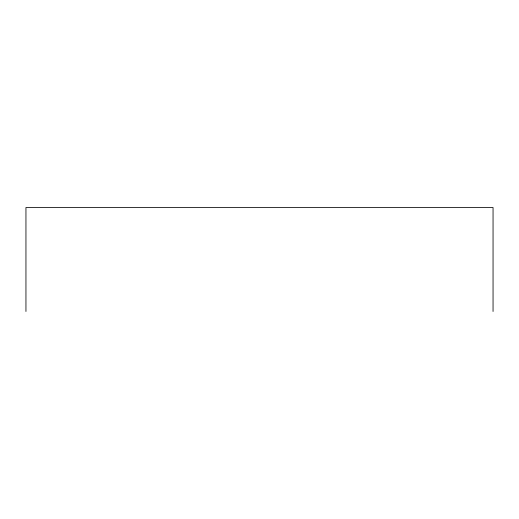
<?xml version="1.0" encoding="UTF-8"?>
<svg xmlns="http://www.w3.org/2000/svg" width="519" height="519" viewBox="0 0 519 519"><rect width="100%" height="100%" fill="white"/><g stroke="black" fill="none" stroke-linecap="round" stroke-linejoin="round"><path stroke-width="0.78" d="M493.05 311.478L493.05 207.522L25.95 207.522L25.95 311.478"/></g></svg>
